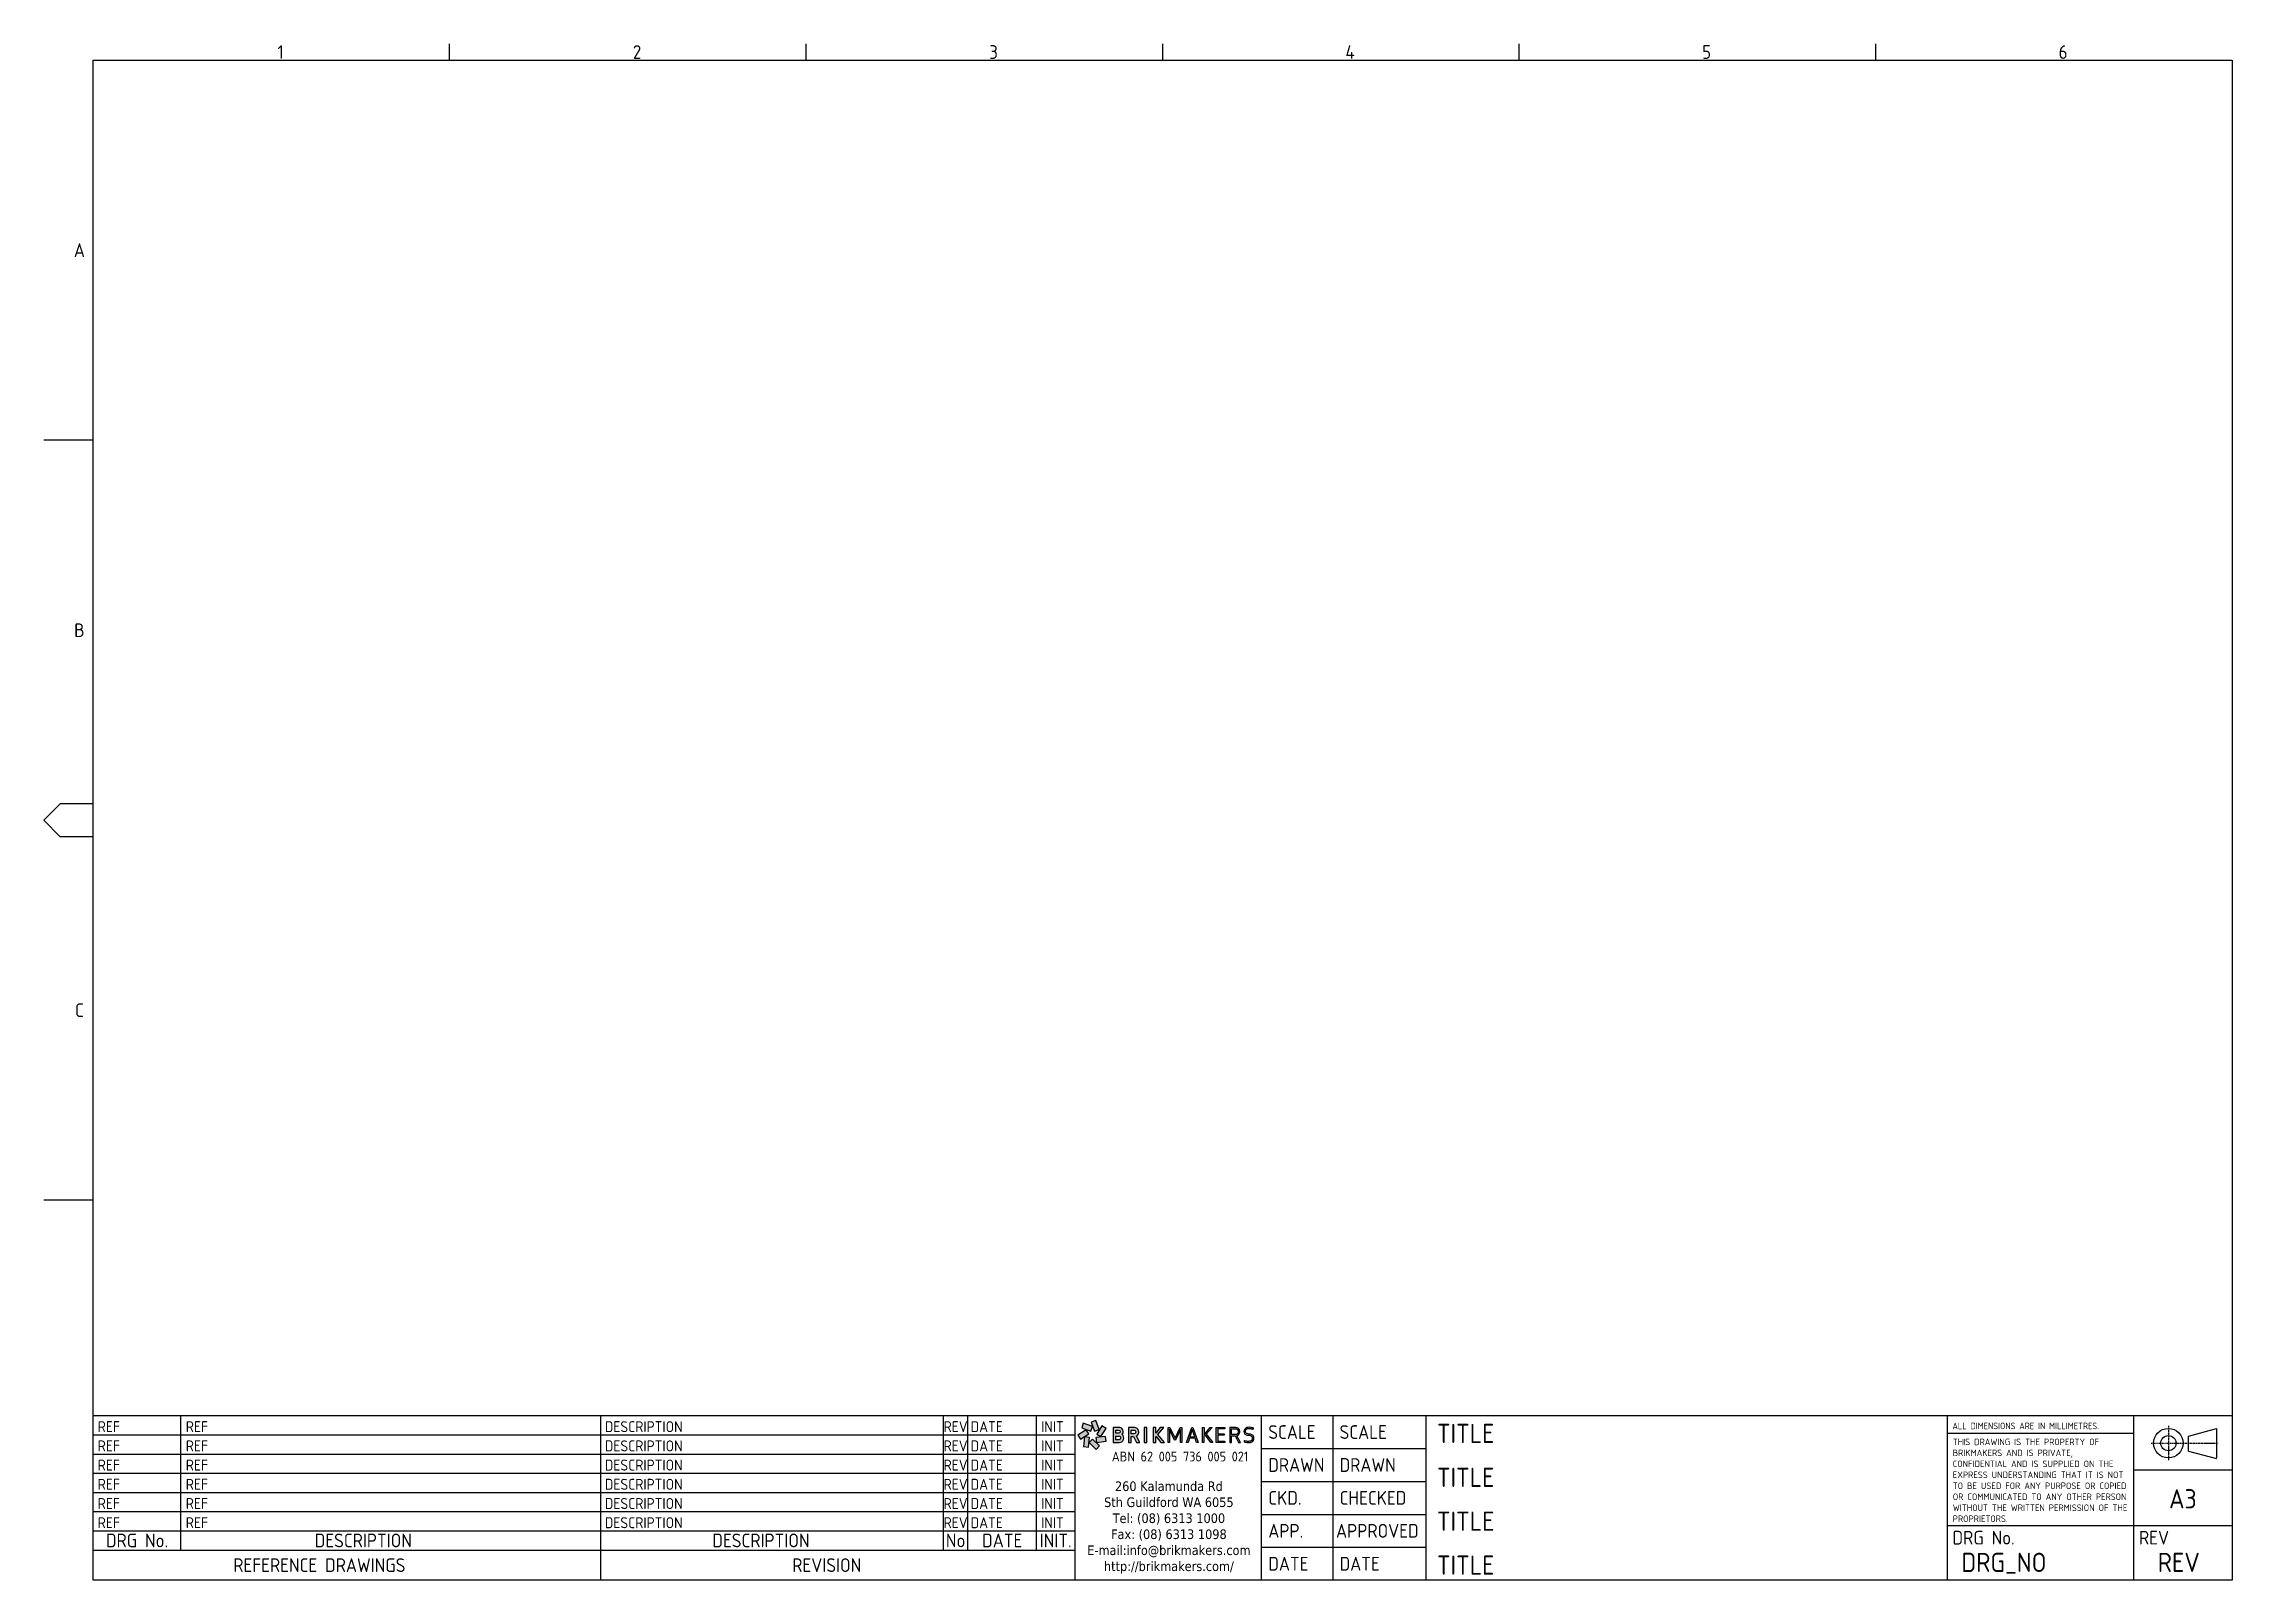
# Model space of a CAD drawing. Extents: x 0 to 399, y 0 to 280.
import ezdxf
from ezdxf.enums import TextEntityAlignment as Align

# ---------------------------------------------------------------- set-up
doc = ezdxf.new("R2010")
doc.units = 0
doc.header["$LTSCALE"] = 0.5
doc.linetypes.add('CENTER', pattern=[2, 1.25, -0.25, 0.25, -0.25])
doc.layers.add('DRGSHT', color=7, linetype='CONTINUOUS')
doc.styles.add('ISO3098B', font='isocp.shx')
doc.styles.get("Standard").update_dxf_attribs({"font": 'isocp.shx'})

msp = doc.modelspace()

# ---------------------------------------------------------------- hatches: boundary and pattern name
at = {"layer": 'DRGSHT'}
h = msp.add_hatch(color=246, dxfattribs=at)
h.paths.add_polyline_path([(189.53, 28.59), (189.24, 27.75), (190.93, 27.16), (191.22, 28)])
h.paths.add_polyline_path([(190.04, 27.41), (188.52, 26.45), (189, 25.7), (190.51, 26.65)])
h.paths.add_polyline_path([(190.64, 26.02), (189.76, 26.11), (189.56, 24.34), (190.45, 24.24)])
h.paths.add_polyline_path([(191.23, 25.72), (190.6, 25.09), (191.86, 23.83), (192.49, 24.46)])
h.paths.add_polyline_path([(193.6, 26.2), (191.82, 26), (191.92, 25.11), (193.7, 25.31)])
h.paths.add_polyline_path([(193.68, 27.67), (192.92, 28.14), (191.98, 26.63), (192.73, 26.16)])
h.paths.add_polyline_path([(191.82, 29.13), (190.98, 28.83), (191.58, 27.15), (192.42, 27.44)])
h.paths.add_polyline_path([(196.05, 27.84), (194.98, 27.84), (194.98, 25.1), (196.07, 25.1, 0.710565), (196.6, 26.55, 0.669263)])
h.paths.add_polyline_path([(195.48, 27.36), (195.97, 27.36, -1), (195.97, 26.77), (195.48, 26.77)], flags=16)
h.paths.add_polyline_path([(195.48, 26.28), (196.01, 26.28, -1), (196.01, 25.59), (195.48, 25.59)], flags=16)
h.paths.add_polyline_path([(198.84, 27.84), (197.77, 27.84), (197.77, 25.1), (198.27, 25.1), (198.27, 26.18), (198.7, 26.18), (199.23, 25.1), (199.84, 25.1), (199.22, 26.28, 0.73842)])
h.paths.add_polyline_path([(198.27, 27.36), (198.75, 27.36, -1.003457), (198.76, 26.68), (198.27, 26.68)], flags=16)
h.paths.add_polyline_path([(201.12, 27.84), (200.62, 27.84), (200.62, 25.1), (201.12, 25.1)])
h.paths.add_polyline_path([(203.14, 26.58), (204.22, 27.84), (203.56, 27.84), (202.75, 26.81), (202.75, 27.84), (202.25, 27.84), (202.25, 25.1), (202.75, 25.1), (202.75, 26.12), (202.81, 26.19), (203.65, 25.1), (204.31, 25.1)])
h.paths.add_polyline_path([(205.22, 27.53), (206.15, 25.52), (206.35, 25.52), (207.26, 27.49), (207.26, 25.1), (207.52, 25.1), (207.52, 27.84), (207.18, 27.84), (206.25, 25.86), (205.33, 27.84), (204.99, 27.84), (204.99, 25.1), (205.22, 25.1)])
h.paths.add_polyline_path([(209.51, 27.84), (209.29, 27.84), (208.34, 25.1), (208.62, 25.1), (208.88, 25.87), (209.92, 25.87), (210.17, 25.1), (210.46, 25.1)])
h.paths.add_polyline_path([(208.95, 26.1), (209.4, 27.46), (209.85, 26.1)], flags=16)
h.paths.add_polyline_path([(211.53, 26.16), (211.78, 26.43), (212.77, 25.1), (213.12, 25.1), (211.94, 26.62), (213, 27.84), (212.66, 27.84), (211.54, 26.48), (211.54, 27.84), (211.28, 27.84), (211.28, 25.1), (211.53, 25.1)])
h.paths.add_polyline_path([(214.03, 26.41), (215.23, 26.41), (215.23, 26.65), (214.03, 26.65), (214.03, 27.61), (215.36, 27.61), (215.36, 27.84), (213.77, 27.84), (213.77, 25.1), (215.36, 25.1), (215.36, 25.34), (214.03, 25.34)])
h.paths.add_polyline_path([(216.52, 26.31), (217.24, 26.31), (217.84, 25.1), (218.17, 25.1), (217.52, 26.34, 0.827429), (217.34, 27.84), (216.27, 27.84), (216.27, 25.1), (216.52, 25.1)])
h.paths.add_polyline_path([(216.52, 26.54), (216.52, 27.61), (217.25, 27.61, -1), (217.25, 26.54)], flags=16)
edge = h.paths.add_edge_path()
edge.add_spline(control_points=[(218.83, 25.21), (218.92, 25.18), (219.16, 25.1), (219.56, 25.08), (219.96, 25.08), (220.32, 25.22), (220.58, 25.5), (220.63, 25.9), (220.57, 26.33), (220.23, 26.56), (219.88, 26.62), (219.63, 26.66), (219.4, 26.7), (219.2, 26.78), (219.09, 26.96), (219.09, 27.15), (219.12, 27.33), (219.2, 27.49), (219.35, 27.6), (219.54, 27.64), (219.75, 27.65), (219.99, 27.64), (220.24, 27.58), (220.39, 27.53), (220.47, 27.51)], knot_values=[0, 0, 0, 0, 0.256009, 0.666649, 1.094499, 1.320559, 1.695993, 2.055369, 2.375201, 2.811827, 3.061613, 3.323139, 3.504645, 3.698333, 3.870275, 4.050906, 4.203903, 4.359712, 4.52462, 4.694042, 4.867865, 5.107948, 5.335389, 5.547403, 5.547403, 5.547403, 5.547403], degree=3, periodic=0)
edge.add_line((220.47, 27.51), (220.47, 27.76))
edge.add_spline(control_points=[(220.47, 27.76), (220.36, 27.78), (220.08, 27.85), (219.62, 27.89), (219.11, 27.78), (218.8, 27.36), (218.82, 26.94), (218.97, 26.62), (219.25, 26.48), (219.59, 26.41), (219.94, 26.4), (220.28, 26.25), (220.34, 25.96), (220.33, 25.71), (220.22, 25.45), (219.94, 25.34), (219.64, 25.28), (219.31, 25.32), (219.03, 25.38), (218.88, 25.44), (218.83, 25.45)], knot_values=[0, 0, 0, 0, 0.299598, 0.776315, 1.233751, 1.6568, 2.070318, 2.317625, 2.57775, 2.864629, 3.259181, 3.543508, 3.776433, 4.007524, 4.227436, 4.498104, 4.754949, 5.078355, 5.377145, 5.514439, 5.514439, 5.514439, 5.514439], degree=3, periodic=0)
edge.add_line((218.83, 25.45), (218.83, 25.21))

# ---------------------------------------------------------------- linework, layer by layer
at = {"layer": 'DRGSHT', "color": 4, "linetype": 'Continuous'}
for p, q in [((74, 277), (74, 280)), ((139, 277), (139, 280)), ((204, 277), (204, 280)), ((269, 277), (269, 280)), ((334, 277), (334, 280)), ((9, 207.75), (0, 207.75)), ((0, 138.5), (3, 141.5)), ((9, 141.5), (3, 141.5)), ((3, 135.5), (0, 138.5)), ((9, 135.5), (3, 135.5)), ((9, 69.25), (0, 69.25))]:
    msp.add_line(p, q, dxfattribs=at)
at = {"layer": 'DRGSHT', "color": 1, "linetype": 'Continuous'}
for p, q in [((9, 0), (9, 277)), ((9, 277), (399, 277)), ((399, 277), (399, 0)), ((9, 30), (399, 30)), ((101.5, 30), (101.5, 0)), ((188, 30), (188, 0)), ((222, 0), (222, 30)), ((235, 30), (235, 0)), ((252, 30), (252, 0)), ((347, 30), (347, 0)), ((381, 30), (381, 0)), ((347, 26.79), (381, 26.79)), ((381, 20.14), (399, 20.14)), ((9, 9), (188, 9)), ((347, 10), (399, 10)), ((9, 5.5), (188, 5.5)), ((399, 0), (9, 0))]:
    msp.add_line(p, q, dxfattribs=at)
at = {"layer": 'DRGSHT', "color": 2, "linetype": 'Continuous'}
for p, q in [((25, 5.5), (25, 30)), ((164, 30), (164, 5.5)), ((168.5, 5.5), (168.5, 30)), ((181, 5.5), (181, 30)), ((9, 26.5), (188, 26.5)), ((222, 24), (252, 24)), ((9, 23), (188, 23)), ((9, 19.5), (188, 19.5)), ((9, 16), (188, 16)), ((222, 18), (252, 18)), ((9, 12.5), (188, 12.5)), ((222, 12), (252, 12)), ((222, 6), (252, 6))]:
    msp.add_line(p, q, dxfattribs=at)
at = {"layer": 'DRGSHT', "color": 6, "linetype": 'CENTER', "ltscale": 0.3}
for p, q in [((387.36, 28.12), (387.36, 21.83)), ((384.22, 24.98), (396.44, 24.98))]:
    msp.add_line(p, q, dxfattribs=at)
at = {"layer": 'DRGSHT', "color": 246}
for p, q in [((218.83, 25.45), (218.83, 25.21)), ((220.47, 27.76), (220.47, 27.51))]:
    msp.add_line(p, q, dxfattribs=at)
at = {"layer": 'DRGSHT', "color": 2, "linetype": 'Continuous', "ltscale": 100}
for p, q in [((391.05, 26.28), (396.12, 27.63)), ((391.05, 23.54), (391.05, 26.28)), ((396.12, 27.63), (396.12, 22.28)), ((391.05, 23.54), (396.12, 22.19))]:
    msp.add_line(p, q, dxfattribs=at)
at = {"layer": 'DRGSHT', "color": 246}
for points in [[(191.22, 28), (189.53, 28.59), (189.24, 27.75), (190.93, 27.16)], [(192.42, 27.44), (191.82, 29.13), (190.98, 28.83), (191.58, 27.15)], [(192.73, 26.16), (193.68, 27.67), (192.92, 28.14), (191.98, 26.63)], [(190.04, 27.41), (188.52, 26.45), (189, 25.7), (190.51, 26.65)], [(189.76, 26.11), (189.56, 24.34), (190.45, 24.24), (190.64, 26.02)], [(190.6, 25.09), (191.86, 23.83), (192.49, 24.46), (191.23, 25.72)], [(191.92, 25.11), (193.7, 25.31), (193.6, 26.2), (191.82, 26)], [(200.62, 25.1), (201.12, 25.1), (201.12, 27.84), (200.62, 27.84)], [(202.75, 26.12), (202.81, 26.19), (203.65, 25.1), (204.31, 25.1), (203.14, 26.58), (204.22, 27.84), (203.56, 27.84), (202.75, 26.81), (202.75, 27.84), (202.25, 27.84), (202.25, 25.1), (202.75, 25.1)], [(204.99, 25.1), (204.99, 27.84), (205.33, 27.84), (206.25, 25.86), (207.18, 27.84), (207.52, 27.84), (207.52, 25.1), (207.26, 25.1), (207.26, 27.49), (206.35, 25.52), (206.15, 25.52), (205.22, 27.53), (205.22, 25.1)], [(208.88, 25.87), (208.62, 25.1), (208.34, 25.1), (209.29, 27.84), (209.51, 27.84), (210.46, 25.1), (210.17, 25.1), (209.92, 25.87)], [(209.85, 26.1), (209.4, 27.46), (208.95, 26.1)], [(211.28, 25.1), (211.28, 27.84), (211.54, 27.84), (211.54, 26.48), (212.66, 27.84), (213, 27.84), (211.94, 26.62), (213.12, 25.1), (212.77, 25.1), (211.78, 26.43), (211.53, 26.16), (211.53, 25.1)], [(213.77, 25.1), (213.77, 27.84), (215.36, 27.84), (215.36, 27.61), (214.03, 27.61), (214.03, 26.65), (215.23, 26.65), (215.23, 26.41), (214.03, 26.41), (214.03, 25.34), (215.36, 25.34), (215.36, 25.1)]]:
    msp.add_lwpolyline(points, close=True, dxfattribs=at)
for points in [[(196.07, 25.1, 0.710565), (196.6, 26.55, 0.669263), (196.05, 27.84), (194.98, 27.84), (194.98, 25.1)], [(195.48, 26.77), (195.48, 27.36), (195.97, 27.36, -1), (195.97, 26.77)], [(195.48, 25.59), (195.48, 26.28), (196.01, 26.28, -1), (196.01, 25.59)], [(199.22, 26.28, 0.73842), (198.84, 27.84), (197.77, 27.84), (197.77, 25.1), (198.27, 25.1), (198.27, 26.18), (198.7, 26.18), (199.23, 25.1), (199.84, 25.1)], [(198.27, 26.68), (198.27, 27.36), (198.76, 27.36, -1), (198.76, 26.68)], [(216.52, 26.54), (216.52, 27.61), (217.25, 27.61, -1), (217.25, 26.54)]]:
    msp.add_lwpolyline(points, format="xyb", close=True, dxfattribs=at)
msp.add_lwpolyline([(217.34, 27.84), (216.27, 27.84), (216.27, 25.1), (216.52, 25.1), (216.52, 26.31), (217.24, 26.31), (217.84, 25.1), (218.17, 25.1), (217.53, 26.34)], dxfattribs=at)
at = {"layer": 'DRGSHT', "color": 2, "linetype": 'Continuous', "ltscale": 100}
for radius in [2.69, 1.39]:
    msp.add_circle((387.36, 24.98), radius, dxfattribs=at)
at = {"layer": 'DRGSHT', "color": 246}
msp.add_arc((217.29, 27.07), 0.77, 287.9096, 85.914, dxfattribs=at)
for points in [[(220.47, 27.76), (220.14, 27.83), (219.61, 27.86), (219.13, 27.72), (218.85, 27.34), (218.86, 26.88), (218.99, 26.64), (219.24, 26.5), (219.55, 26.43), (219.98, 26.36), (220.25, 26.2), (220.33, 25.96), (220.32, 25.7), (220.21, 25.49), (219.94, 25.35), (219.66, 25.3), (219.3, 25.33), (218.98, 25.4), (218.83, 25.45)], [(218.83, 25.21), (219.11, 25.13), (219.56, 25.08), (220.03, 25.12), (220.26, 25.22), (220.54, 25.52), (220.61, 25.92), (220.54, 26.26), (220.16, 26.56), (219.89, 26.62), (219.6, 26.67), (219.4, 26.71), (219.21, 26.8), (219.11, 26.96), (219.09, 27.16), (219.13, 27.33), (219.21, 27.48), (219.36, 27.59), (219.54, 27.64), (219.73, 27.65), (220, 27.63), (220.24, 27.58), (220.47, 27.51)]]:
    msp.add_spline(points, degree=3, dxfattribs=at)

# ---------------------------------------------------------------- texts
at = {"layer": 'DRGSHT', "color": 2, "linetype": 'Continuous', "style": 'ISO3098B'}
for s, p in [('1', (43.17, 278.5)), ('2', (108.17, 278.5)), ('3', (173.17, 278.5)), ('4', (238.17, 278.5)), ('5', (303.17, 278.5)), ('6', (368.17, 278.5)), ('A', (6.5, 242.38)), ('B', (6.5, 173.12)), ('C', (6.5, 103.88))]:
    msp.add_text(s, height=2.5, dxfattribs=at).set_placement(p, align=Align.MIDDLE)
for s, p in [('SCALE', (223.25, 27)), ('DRAWN', (223.25, 21)), ('CKD.', (223.25, 15)), ('APP.', (223.25, 9)), ('DATE', (223.25, 3))]:
    msp.add_text(s, height=2.5, dxfattribs=at).set_placement(p, align=Align.MIDDLE_LEFT)
at = {"layer": 'DRGSHT', "color": 7, "linetype": 'Continuous'}
msp.add_text('ABN 62 005 736 005 021', height=1.8, dxfattribs=at).set_placement((194.72, 21.64))
at = {"layer": 'DRGSHT', "color": 7, "linetype": 'Continuous', "style": 'ISO3098B'}
for s, height, p in [('A3', 3.5, (390, 14.84)), ('DRG No.', 2.5, (17, 7.25)), ('DESCRIPTION', 2.5, (58.25, 7.25)), ('DESCRIPTION', 2.5, (130.75, 7.25)), ('No', 2.5, (166.25, 7.25)), ('DATE', 2.5, (174.75, 7.25)), ('INIT.', 2.5, (184.5, 7.25)), ('REFERENCE DRAWINGS', 2.5, (50.25, 2.75)), ('REVISION', 2.5, (142.75, 2.75))]:
    msp.add_text(s, height=height, dxfattribs=at).set_placement(p, align=Align.MIDDLE)
for s, p in [('DRG No.', (348, 6.5)), ('REV', (382, 6.5))]:
    msp.add_text(s, height=2.5, dxfattribs=at).set_placement(p)
at = {"layer": 'DRGSHT', "color": 7, "style": 'ISO3098B'}
for s, insert, char_height, width, attachment_point in [('ALL DIMENSIONS ARE IN MILLIMETRES.', (347.98, 28.72), 1.2, 51.48, 1), ('{\\Fiso3098b|c0;THIS DRAWING IS THE PROPERTY OF BRIKMAKERS AND IS PRIVATE, CONFIDENTIAL AND IS SUPPLIED ON THE EXPRESS UNDERSTANDING THAT IT IS NOT TO BE USED FOR ANY PURPOSE OR COPIED OR COMMUNICATED TO ANY OTHER PERSON WITHOUT THE WRITTEN PERMISSION OF THE PROPRIETORS.}', (348.05, 25.81), 1.2, 32.367, 1), ('{\\fTahoma|b0|i0|c0|p34;260 Kalamunda Rd\\PSth Guildford WA 6055\\PTel: (08) 6313 1000\\PFax: (08) 6313 1098\\PE-mail:info@brikmakers.com\\Phttp://brikmakers.com/}', (205.13, 9.59), 1.75, 44.395, 5)]:
    msp.add_mtext(s, dxfattribs=dict(at, insert=insert, char_height=char_height, width=width, attachment_point=attachment_point))
at = {"layer": 'DRGSHT', "color": 7, "linetype": 'Continuous', "flags": 12}
for tag, p in [('REF', (9.83, 26.98)), ('REF', (25.89, 26.98)), ('DESCRIPTION', (102.29, 26.98)), ('DATE', (169, 26.98)), ('INIT', (181.84, 26.98)), ('REF', (9.83, 23.48)), ('REF', (25.89, 23.48)), ('DESCRIPTION', (102.29, 23.48)), ('DATE', (169, 23.48)), ('INIT', (181.84, 23.48)), ('REF', (9.83, 19.98)), ('REF', (25.89, 19.98)), ('DESCRIPTION', (102.29, 19.98)), ('DATE', (169, 19.98)), ('INIT', (181.84, 19.98)), ('REF', (9.83, 16.48)), ('REF', (25.89, 16.48)), ('DESCRIPTION', (102.29, 16.48)), ('DATE', (169, 16.48)), ('INIT', (181.84, 16.48)), ('REF', (9.83, 12.98)), ('REF', (25.89, 12.98)), ('DESCRIPTION', (102.29, 12.98)), ('DATE', (169, 12.98)), ('INIT', (181.84, 12.98)), ('REF', (9.83, 9.48)), ('REF', (25.89, 9.48)), ('DESCRIPTION', (102.29, 9.48)), ('DATE', (169, 9.48)), ('INIT', (181.84, 9.48))]:
    msp.add_attdef(tag, p, '', height=2, dxfattribs=at)
for p in [(166.25, 26.98), (166.25, 23.48), (166.25, 19.98), (166.25, 16.48), (166.25, 12.98), (166.25, 9.48)]:
    msp.add_attdef('REV', text='', height=2, dxfattribs=at).set_placement(p, align=Align.CENTER)
at = {"layer": 'DRGSHT', "color": 7, "linetype": 'Continuous', "style": 'ISO3098B', "flags": 12}
for tag, p in [('SCALE', (236.25, 27)), ('DRAWN', (236.25, 21)), ('CHECKED', (236.25, 15)), ('APPROVED', (235.6, 9)), ('DATE', (236.25, 3))]:
    msp.add_attdef(tag, text='', height=2.5, dxfattribs=at).set_placement(p, align=Align.MIDDLE_LEFT)
at = {"layer": 'DRGSHT', "color": 2, "linetype": 'Continuous', "style": 'ISO3098B', "flags": 12}
for p, s in [((254, 25), 'BRIKMAKERS'), ((254, 17), ''), ((254, 9), ''), ((254, 1), '')]:
    msp.add_attdef('TITLE', p, s, height=3.5, dxfattribs=at)
at = {"layer": 'DRGSHT', "color": 1, "linetype": 'Continuous', "style": 'ISO3098B', "flags": 12}
msp.add_attdef('DRG_NO', (349.61, 1.5), '', height=3.5, dxfattribs=at)
msp.add_attdef('REV', text='', height=3.5, dxfattribs=at).set_placement((389.25, 1.5), align=Align.CENTER)

doc.saveas('drawing.dxf')
